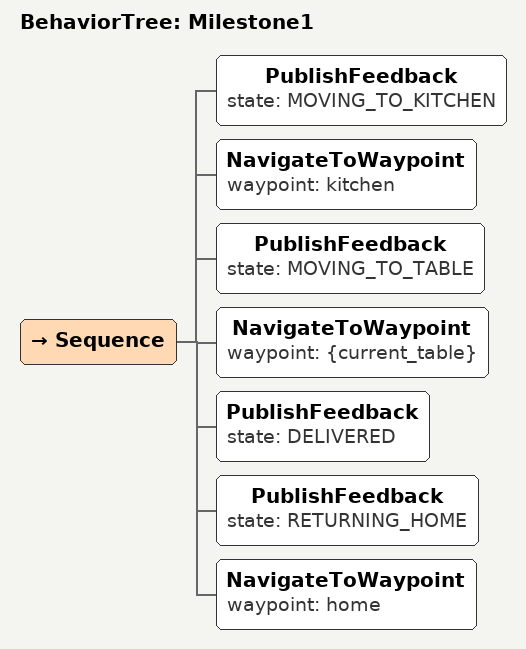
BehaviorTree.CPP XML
<?xml version="1.0"?>
<root BTCPP_format="4">
  <BehaviorTree ID="Milestone1">
    <Sequence>
      <PublishFeedback state="MOVING_TO_KITCHEN"/>
      <NavigateToWaypoint waypoint="kitchen"/>
      <PublishFeedback state="MOVING_TO_TABLE"/>
      <NavigateToWaypoint waypoint="{current_table}"/>
      <PublishFeedback state="DELIVERED"/>
      <PublishFeedback state="RETURNING_HOME"/>
      <NavigateToWaypoint waypoint="home"/>
    </Sequence>
  </BehaviorTree>
</root>
